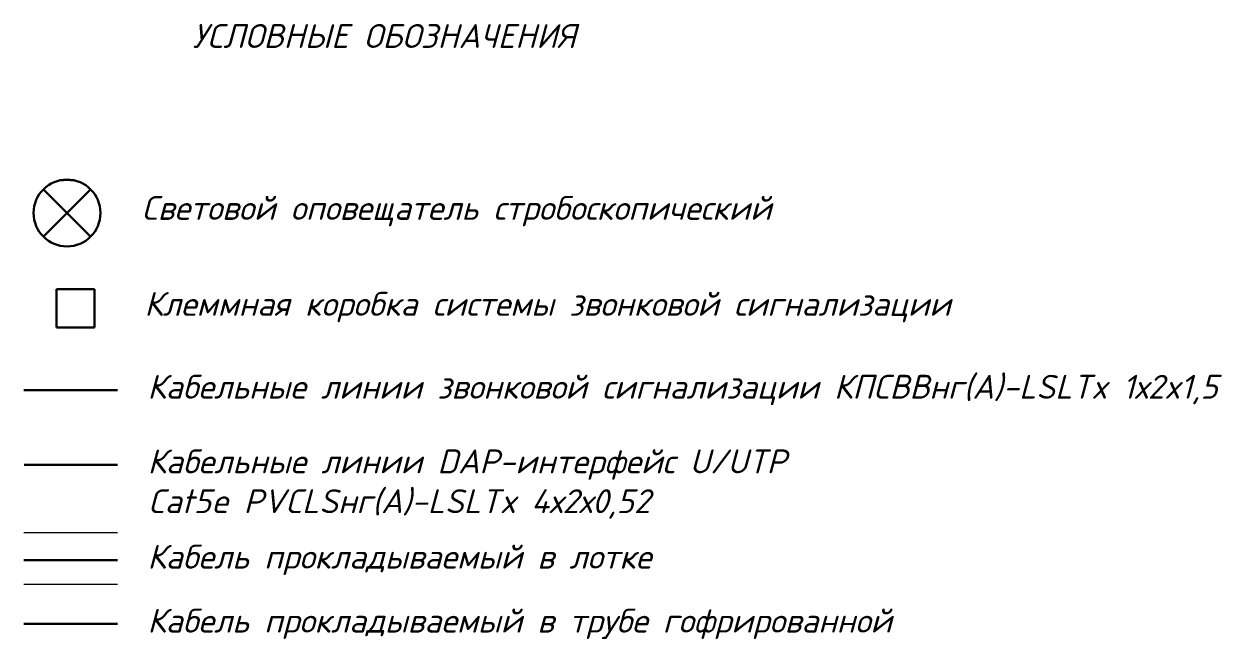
# Model space of a CAD drawing. Extents: x 69291107 to 70108111, y -33487476 to -33099794.
# Drawn here: x 69889650 to 69902195, y -33309596 to -33303153 of the extents above; entities that cross this region are included whole.
import ezdxf

# ---------------------------------------------------------------- set-up
doc = ezdxf.new("R2010")
doc.units = 0
doc.header["$LTSCALE"] = 100
doc.set_wipeout_variables(frame=1)
for name, color, linetype, lineweight in [('СКС', 1, 'Continuous', 30), ('СС_ЗВ_Кабель', 1, 'Continuous', 30), ('СС_ЗВ_Оборудование', 1, 'Continuous', 30), ('СС_СКК_Лоток', 170, 'Continuous', 25)]:
    doc.layers.add(name, color=color, linetype=linetype, lineweight=lineweight)
doc.layers.add('СС. Текст', color=7, linetype='Continuous')
doc.styles.add('ISOCPEUR', font='isocpeui.ttf', dxfattribs={"height": 250})
doc.linetypes.add('Kabl_in_Tube', pattern='A,10,[133,ltypeshp.shx,S=1,R=0,X=0,Y=0],10', length=20)

# ---------------------------------------------------------------- blocks, each defined once
blk = doc.blocks.new('Свет')
at = {"color": 1}
blk.add_wipeout([(-350, 0), (-324, 133), (-247, 247), (-101, 335), (56, 345), (198, 289), (304, 173), (350, 0), (322, -138), (247, -247), (166, -308), (43, -347), (-83, -340), (-176, -303), (-278, -213), (-331, -115)], dxfattribs=at)
at = {"layer": 'СКС', "color": 1, "ltscale": 30}
for points in [[(-247, 247), (247, -247)], [(-247, -247), (247, 247)]]:
    blk.add_lwpolyline(points, dxfattribs=at)
at = {"layer": 'СКС', "color": 1, "linetype": 'Continuous', "lineweight": 30}
blk.add_circle((0, 0), 350, dxfattribs=at)
blk = doc.blocks.new('Клеммная коробка')
for p, q in [((0, 400), (400, 400)), ((0, 0), (0, 400)), ((400, 400), (400, 0)), ((400, 0), (0, 0))]:
    blk.add_line(p, q)

msp = doc.modelspace()

# ---------------------------------------------------------------- linework, layer by layer
at = {"layer": 'СС_ЗВ_Кабель', "color": 1}
msp.add_line((69889650, -33306988), (69890628, -33306988), dxfattribs=at)
at = {"layer": 'СС_ЗВ_Кабель', "color": 6}
msp.add_line((69889653, -33307770), (69890630, -33307770), dxfattribs=at)
at = {"layer": 'СС_ЗВ_Кабель'}
msp.add_line((69889650, -33308769), (69890628, -33308769), dxfattribs=at)
at = {"layer": 'СС_ЗВ_Кабель', "color": 1, "linetype": 'Kabl_in_Tube', "ltscale": 0.9}
msp.add_line((69889650, -33309438), (69890628, -33309438), dxfattribs=at)
at = {"layer": 'СС_СКК_Лоток', "color": 18, "lineweight": 20, "true_color": 0x000000}
for p, q in [((69890628, -33308482), (69889650, -33308482)), ((69890628, -33309023), (69889650, -33309023))]:
    msp.add_line(p, q, dxfattribs=at)

# ---------------------------------------------------------------- block references
at = {"layer": 'СС_ЗВ_Кабель', "color": 18, "true_color": 0x000000}
msp.add_blockref('Клеммная коробка', (69889990, -33306331, 0), dxfattribs=at)
at = {"layer": 'СС_ЗВ_Оборудование'}
msp.add_blockref('Свет', (69890101, -33305133, 0), dxfattribs=at)

# ---------------------------------------------------------------- texts
at = {"layer": 'СС. Текст', "insert": (69890570, -33303154, 0), "char_height": 250, "width": 5705.29, "attachment_point": 1, "style": 'ISOCPEUR'}
msp.add_mtext('\\pxi-2,l2,sm1.5,qc,t3;УСЛОВНЫЕ ОБОЗНАЧЕНИЯ', dxfattribs=at)
at = {"layer": 'СС. Текст', "char_height": 250, "attachment_point": 1, "style": 'ISOCPEUR'}
for s, insert in [('\\pxi-2,l2,sm1.5,t3; Световой оповещатель стробоскопический', (69890724, -33304955, 0)), ('\\pxi-2,l2,sm1.5,t3; Клеммная коробка системы звонковой сигнализации ', (69890752, -33305960, 0))]:
    msp.add_mtext(s, dxfattribs=dict(at, insert=insert))
for s, width, insert in [('Кабельные линии звонковой сигнализации КПСВВнг(А)-LSLTx 1х2x1,5', 12283.27, (69890943, -33306828, 0)), ('Кабельные линии DAP-интерфейс U/UTP Cat5e PVCLSнг(А)-LSLTx 4х2х0,52', 7622.19, (69890945, -33307610, 0)), ('Кабель прокладываемый в лотке', 11279.86, (69890943, -33308608, 0)), ('Кабель прокладываемый в трубе гофрированной', 11279.86, (69890943, -33309278, 0))]:
    msp.add_mtext_dynamic_manual_height_columns(s, width=width, gutter_width=1, heights=[0], dxfattribs=dict(at, insert=insert))

doc.saveas('drawing.dxf')
